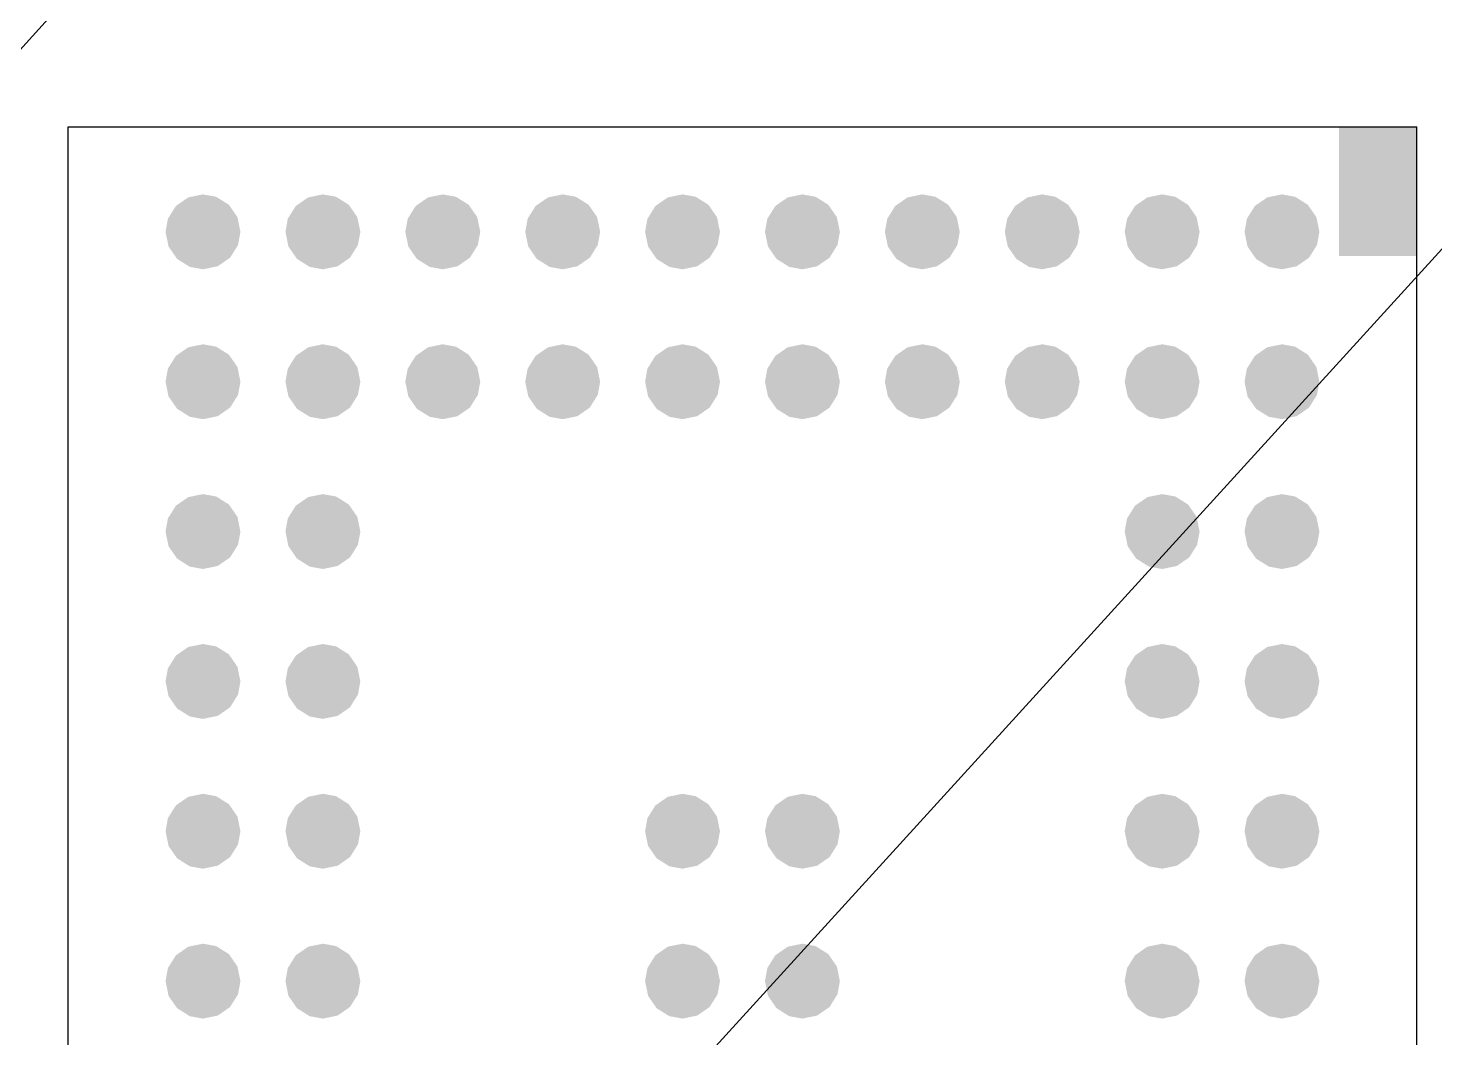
# Model space of a CAD drawing. Extents: x 0 to 768, y 0 to 803.
# Drawn here: x 719.882 to 724.568, y 793.005 to 796.369 of the extents above; entities that cross this region are included whole.
import ezdxf

# ---------------------------------------------------------------- set-up
doc = ezdxf.new("R2010")
doc.units = 0
doc.layers.get('0').update_dxf_attribs({"linetype": 'CONTINUOUS'})
doc.layers.add('MD210D20200325_GBO', color=4, linetype='CONTINUOUS')

msp = doc.modelspace()

# ---------------------------------------------------------------- linework, layer by layer
at = {"color": 3, "linetype": 'CONTINUOUS'}
for q in [(725.6806, 802.7405), (727.7985, 799.155)]:
    msp.add_line((0, 0), q, dxfattribs=at)
for points in [[(724.508, 796.0395), (724.508, 795.6102), (724.2483, 796.0395), (724.2483, 795.6102)], [(720.4259, 795.807), (720.4647, 795.815), (720.5086, 795.807), (720.4647, 795.815)], [(720.8253, 795.807), (720.8641, 795.815), (720.908, 795.807), (720.8641, 795.815)], [(721.2246, 795.807), (721.2635, 795.815), (721.3073, 795.807), (721.2635, 795.815)], [(721.624, 795.807), (721.6629, 795.815), (721.7067, 795.807), (721.6629, 795.815)], [(722.0232, 795.807), (722.062, 795.815), (722.1059, 795.807), (722.062, 795.815)], [(722.4225, 795.807), (722.4614, 795.815), (722.5052, 795.807), (722.4614, 795.815)], [(722.8219, 795.807), (722.8608, 795.815), (722.9046, 795.807), (722.8608, 795.815)], [(723.2213, 795.807), (723.2602, 795.815), (723.304, 795.807), (723.2602, 795.815)], [(723.6207, 795.807), (723.6595, 795.815), (723.7034, 795.807), (723.6595, 795.815)], [(724.0198, 795.807), (724.0587, 795.815), (724.1025, 795.807), (724.0587, 795.815)], [(720.3512, 795.7392), (720.3746, 795.7764), (720.5795, 795.7392), (720.5537, 795.7764)], [(720.3746, 795.7764), (720.3803, 795.7804), (720.5537, 795.7764), (720.551, 795.7804)], [(720.3803, 795.7804), (720.4157, 795.8049), (720.551, 795.7804), (720.5119, 795.8049)], [(720.4157, 795.8049), (720.4259, 795.807), (720.5119, 795.8049), (720.5086, 795.807)], [(720.7506, 795.7392), (720.7739, 795.7764), (720.9788, 795.7392), (720.9531, 795.7764)], [(720.7739, 795.7764), (720.7797, 795.7804), (720.9531, 795.7764), (720.9503, 795.7804)], [(720.7797, 795.7804), (720.8151, 795.8049), (720.9503, 795.7804), (720.9113, 795.8049)], [(720.8151, 795.8049), (720.8253, 795.807), (720.9113, 795.8049), (720.908, 795.807)], [(721.15, 795.7392), (721.1733, 795.7764), (721.3782, 795.7392), (721.3525, 795.7764)], [(721.1733, 795.7764), (721.179, 795.7804), (721.3525, 795.7764), (721.3497, 795.7804)], [(721.179, 795.7804), (721.2145, 795.8049), (721.3497, 795.7804), (721.3107, 795.8049)], [(721.2145, 795.8049), (721.2246, 795.807), (721.3107, 795.8049), (721.3073, 795.807)], [(721.5493, 795.7392), (721.5727, 795.7764), (721.7776, 795.7392), (721.7518, 795.7764)], [(721.5727, 795.7764), (721.5784, 795.7804), (721.7518, 795.7764), (721.7491, 795.7804)], [(721.5784, 795.7804), (721.6139, 795.8049), (721.7491, 795.7804), (721.71, 795.8049)], [(721.6139, 795.8049), (721.624, 795.807), (721.71, 795.8049), (721.7067, 795.807)], [(721.9485, 795.7392), (721.9718, 795.7764), (722.1767, 795.7392), (722.151, 795.7764)], [(721.9718, 795.7764), (721.9776, 795.7804), (722.151, 795.7764), (722.1482, 795.7804)], [(721.9776, 795.7804), (722.013, 795.8049), (722.1482, 795.7804), (722.1092, 795.8049)], [(722.013, 795.8049), (722.0232, 795.807), (722.1092, 795.8049), (722.1059, 795.807)], [(722.3479, 795.7392), (722.3712, 795.7764), (722.5761, 795.7392), (722.5504, 795.7764)], [(722.3712, 795.7764), (722.3769, 795.7804), (722.5504, 795.7764), (722.5476, 795.7804)], [(722.3769, 795.7804), (722.4124, 795.8049), (722.5476, 795.7804), (722.5085, 795.8049)], [(722.4124, 795.8049), (722.4225, 795.807), (722.5085, 795.8049), (722.5052, 795.807)], [(722.7472, 795.7392), (722.7706, 795.7764), (722.9755, 795.7392), (722.9497, 795.7764)], [(722.7706, 795.7764), (722.7763, 795.7804), (722.9497, 795.7764), (722.947, 795.7804)], [(722.7763, 795.7804), (722.8117, 795.8049), (722.947, 795.7804), (722.9079, 795.8049)], [(722.8117, 795.8049), (722.8219, 795.807), (722.9079, 795.8049), (722.9046, 795.807)], [(723.1466, 795.7392), (723.17, 795.7764), (723.3749, 795.7392), (723.3491, 795.7764)], [(723.17, 795.7764), (723.1757, 795.7804), (723.3491, 795.7764), (723.3464, 795.7804)], [(723.1757, 795.7804), (723.2111, 795.8049), (723.3464, 795.7804), (723.3073, 795.8049)], [(723.2111, 795.8049), (723.2213, 795.807), (723.3073, 795.8049), (723.304, 795.807)], [(723.546, 795.7392), (723.5694, 795.7764), (723.7743, 795.7392), (723.7485, 795.7764)], [(723.5694, 795.7764), (723.5751, 795.7804), (723.7485, 795.7764), (723.7458, 795.7804)], [(723.5751, 795.7804), (723.6105, 795.8049), (723.7458, 795.7804), (723.7067, 795.8049)], [(723.6105, 795.8049), (723.6207, 795.807), (723.7067, 795.8049), (723.7034, 795.807)], [(723.9451, 795.7392), (723.9685, 795.7764), (724.1734, 795.7392), (724.1476, 795.7764)], [(723.9685, 795.7764), (723.9742, 795.7804), (724.1476, 795.7764), (724.1449, 795.7804)], [(723.9742, 795.7804), (724.0096, 795.8049), (724.1449, 795.7804), (724.1058, 795.8049)], [(724.0096, 795.8049), (724.0198, 795.807), (724.1058, 795.8049), (724.1025, 795.807)], [(720.34, 795.6902), (720.3479, 795.734), (720.5895, 795.6902), (720.5805, 795.734)], [(720.3479, 795.734), (720.3512, 795.7392), (720.5805, 795.734), (720.5795, 795.7392)], [(720.7394, 795.6902), (720.7473, 795.734), (720.9889, 795.6902), (720.9799, 795.734)], [(720.7473, 795.734), (720.7506, 795.7392), (720.9799, 795.734), (720.9788, 795.7392)], [(721.1387, 795.6902), (721.1467, 795.734), (721.3883, 795.6902), (721.3793, 795.734)], [(721.1467, 795.734), (721.15, 795.7392), (721.3793, 795.734), (721.3782, 795.7392)], [(721.5381, 795.6902), (721.5461, 795.734), (721.7876, 795.6902), (721.7787, 795.734)], [(721.5461, 795.734), (721.5493, 795.7392), (721.7787, 795.734), (721.7776, 795.7392)], [(721.9373, 795.6902), (721.9452, 795.734), (722.1868, 795.6902), (722.1778, 795.734)], [(721.9452, 795.734), (721.9485, 795.7392), (722.1778, 795.734), (722.1767, 795.7392)], [(722.3366, 795.6902), (722.3446, 795.734), (722.5862, 795.6902), (722.5772, 795.734)], [(722.3446, 795.734), (722.3479, 795.7392), (722.5772, 795.734), (722.5761, 795.7392)], [(722.736, 795.6902), (722.744, 795.734), (722.9855, 795.6902), (722.9766, 795.734)], [(722.744, 795.734), (722.7472, 795.7392), (722.9766, 795.734), (722.9755, 795.7392)], [(723.1354, 795.6902), (723.1434, 795.734), (723.3849, 795.6902), (723.3759, 795.734)], [(723.1434, 795.734), (723.1466, 795.7392), (723.3759, 795.734), (723.3749, 795.7392)], [(723.5348, 795.6902), (723.5427, 795.734), (723.7843, 795.6902), (723.7753, 795.734)], [(723.5427, 795.734), (723.546, 795.7392), (723.7753, 795.734), (723.7743, 795.7392)], [(723.9339, 795.6902), (723.9419, 795.734), (724.1834, 795.6902), (724.1745, 795.734)], [(723.9419, 795.734), (723.9451, 795.7392), (724.1745, 795.734), (724.1734, 795.7392)], [(720.349, 795.6464), (720.34, 795.6902), (720.5815, 795.6464), (720.5895, 795.6902)], [(720.7483, 795.6464), (720.7394, 795.6902), (720.9809, 795.6464), (720.9889, 795.6902)], [(721.1477, 795.6464), (721.1387, 795.6902), (721.3803, 795.6464), (721.3883, 795.6902)], [(721.5471, 795.6464), (721.5381, 795.6902), (721.7797, 795.6464), (721.7876, 795.6902)], [(721.9462, 795.6464), (721.9373, 795.6902), (722.1788, 795.6464), (722.1868, 795.6902)], [(722.3456, 795.6464), (722.3366, 795.6902), (722.5782, 795.6464), (722.5862, 795.6902)], [(722.745, 795.6464), (722.736, 795.6902), (722.9776, 795.6464), (722.9855, 795.6902)], [(723.1444, 795.6464), (723.1354, 795.6902), (723.377, 795.6464), (723.3849, 795.6902)], [(723.5438, 795.6464), (723.5348, 795.6902), (723.7763, 795.6464), (723.7843, 795.6902)], [(723.9429, 795.6464), (723.9339, 795.6902), (724.1755, 795.6464), (724.1834, 795.6902)], [(720.35, 795.6412), (720.349, 795.6464), (720.5783, 795.6412), (720.5815, 795.6464)], [(720.3758, 795.604), (720.35, 795.6412), (720.5549, 795.604), (720.5783, 795.6412)], [(720.7494, 795.6412), (720.7483, 795.6464), (720.9777, 795.6412), (720.9809, 795.6464)], [(720.7752, 795.604), (720.7494, 795.6412), (720.9543, 795.604), (720.9777, 795.6412)], [(721.1488, 795.6412), (721.1477, 795.6464), (721.377, 795.6412), (721.3803, 795.6464)], [(721.1745, 795.604), (721.1488, 795.6412), (721.3537, 795.604), (721.377, 795.6412)], [(721.5482, 795.6412), (721.5471, 795.6464), (721.7764, 795.6412), (721.7797, 795.6464)], [(721.5739, 795.604), (721.5482, 795.6412), (721.7531, 795.604), (721.7764, 795.6412)], [(721.9473, 795.6412), (721.9462, 795.6464), (722.1756, 795.6412), (722.1788, 795.6464)], [(721.9731, 795.604), (721.9473, 795.6412), (722.1522, 795.604), (722.1756, 795.6412)], [(722.3467, 795.6412), (722.3456, 795.6464), (722.5749, 795.6412), (722.5782, 795.6464)], [(722.3724, 795.604), (722.3467, 795.6412), (722.5516, 795.604), (722.5749, 795.6412)], [(722.7461, 795.6412), (722.745, 795.6464), (722.9743, 795.6412), (722.9776, 795.6464)], [(722.7718, 795.604), (722.7461, 795.6412), (722.951, 795.604), (722.9743, 795.6412)], [(723.1454, 795.6412), (723.1444, 795.6464), (723.3737, 795.6412), (723.377, 795.6464)], [(723.1712, 795.604), (723.1454, 795.6412), (723.3503, 795.604), (723.3737, 795.6412)], [(723.5448, 795.6412), (723.5438, 795.6464), (723.7731, 795.6412), (723.7763, 795.6464)], [(723.5706, 795.604), (723.5448, 795.6412), (723.7497, 795.604), (723.7731, 795.6412)], [(723.944, 795.6412), (723.9429, 795.6464), (724.1722, 795.6412), (724.1755, 795.6464)], [(723.9697, 795.604), (723.944, 795.6412), (724.1488, 795.604), (724.1722, 795.6412)], [(720.3785, 795.6), (720.3758, 795.604), (720.5492, 795.6), (720.5549, 795.604)], [(720.4176, 795.5755), (720.3785, 795.6), (720.5138, 795.5755), (720.5492, 795.6)], [(720.7779, 795.6), (720.7752, 795.604), (720.9486, 795.6), (720.9543, 795.604)], [(720.817, 795.5755), (720.7779, 795.6), (720.9132, 795.5755), (720.9486, 795.6)], [(721.1773, 795.6), (721.1745, 795.604), (721.348, 795.6), (721.3537, 795.604)], [(721.2164, 795.5755), (721.1773, 795.6), (721.3125, 795.5755), (721.348, 795.6)], [(721.5767, 795.6), (721.5739, 795.604), (721.7473, 795.6), (721.7531, 795.604)], [(721.6157, 795.5755), (721.5767, 795.6), (721.7119, 795.5755), (721.7473, 795.6)], [(721.9758, 795.6), (721.9731, 795.604), (722.1465, 795.6), (722.1522, 795.604)], [(722.0149, 795.5755), (721.9758, 795.6), (722.111, 795.5755), (722.1465, 795.6)], [(722.3752, 795.6), (722.3724, 795.604), (722.5459, 795.6), (722.5516, 795.604)], [(722.4142, 795.5755), (722.3752, 795.6), (722.5104, 795.5755), (722.5459, 795.6)], [(722.7746, 795.6), (722.7718, 795.604), (722.9452, 795.6), (722.951, 795.604)], [(722.8136, 795.5755), (722.7746, 795.6), (722.9098, 795.5755), (722.9452, 795.6)], [(723.1739, 795.6), (723.1712, 795.604), (723.3446, 795.6), (723.3503, 795.604)], [(723.213, 795.5755), (723.1739, 795.6), (723.3092, 795.5755), (723.3446, 795.6)], [(723.5733, 795.6), (723.5706, 795.604), (723.744, 795.6), (723.7497, 795.604)], [(723.6124, 795.5755), (723.5733, 795.6), (723.7086, 795.5755), (723.744, 795.6)], [(723.9725, 795.6), (723.9697, 795.604), (724.1431, 795.6), (724.1488, 795.604)], [(724.0115, 795.5755), (723.9725, 795.6), (724.1077, 795.5755), (724.1431, 795.6)], [(720.4209, 795.5734), (720.4176, 795.5755), (720.5036, 795.5734), (720.5138, 795.5755)], [(720.4647, 795.5654), (720.4209, 795.5734), (720.4647, 795.5654), (720.5036, 795.5734)], [(720.8203, 795.5734), (720.817, 795.5755), (720.903, 795.5734), (720.9132, 795.5755)], [(720.8641, 795.5654), (720.8203, 795.5734), (720.8641, 795.5654), (720.903, 795.5734)], [(721.2197, 795.5734), (721.2164, 795.5755), (721.3024, 795.5734), (721.3125, 795.5755)], [(721.2635, 795.5654), (721.2197, 795.5734), (721.2635, 795.5654), (721.3024, 795.5734)], [(721.619, 795.5734), (721.6157, 795.5755), (721.7017, 795.5734), (721.7119, 795.5755)], [(721.6629, 795.5654), (721.619, 795.5734), (721.6629, 795.5654), (721.7017, 795.5734)], [(722.0182, 795.5734), (722.0149, 795.5755), (722.1009, 795.5734), (722.111, 795.5755)], [(722.062, 795.5654), (722.0182, 795.5734), (722.062, 795.5654), (722.1009, 795.5734)], [(722.4176, 795.5734), (722.4142, 795.5755), (722.5002, 795.5734), (722.5104, 795.5755)], [(722.4614, 795.5654), (722.4176, 795.5734), (722.4614, 795.5654), (722.5002, 795.5734)], [(722.8169, 795.5734), (722.8136, 795.5755), (722.8996, 795.5734), (722.9098, 795.5755)], [(722.8608, 795.5654), (722.8169, 795.5734), (722.8608, 795.5654), (722.8996, 795.5734)], [(723.2163, 795.5734), (723.213, 795.5755), (723.299, 795.5734), (723.3092, 795.5755)], [(723.2602, 795.5654), (723.2163, 795.5734), (723.2602, 795.5654), (723.299, 795.5734)], [(723.6157, 795.5734), (723.6124, 795.5755), (723.6984, 795.5734), (723.7086, 795.5755)], [(723.6595, 795.5654), (723.6157, 795.5734), (723.6595, 795.5654), (723.6984, 795.5734)], [(724.0148, 795.5734), (724.0115, 795.5755), (724.0975, 795.5734), (724.1077, 795.5755)], [(724.0587, 795.5654), (724.0148, 795.5734), (724.0587, 795.5654), (724.0975, 795.5734)], [(720.3803, 795.2811), (720.4157, 795.3056), (720.551, 795.2811), (720.5119, 795.3056)], [(720.4157, 795.3056), (720.4259, 795.3077), (720.5119, 795.3056), (720.5086, 795.3077)], [(720.4259, 795.3077), (720.4647, 795.3157), (720.5086, 795.3077), (720.4647, 795.3157)], [(720.7797, 795.2811), (720.8151, 795.3056), (720.9503, 795.2811), (720.9113, 795.3056)], [(720.8151, 795.3056), (720.8253, 795.3077), (720.9113, 795.3056), (720.908, 795.3077)], [(720.8253, 795.3077), (720.8641, 795.3157), (720.908, 795.3077), (720.8641, 795.3157)], [(721.179, 795.2811), (721.2145, 795.3056), (721.3497, 795.2811), (721.3107, 795.3056)], [(721.2145, 795.3056), (721.2246, 795.3077), (721.3107, 795.3056), (721.3073, 795.3077)], [(721.2246, 795.3077), (721.2635, 795.3157), (721.3073, 795.3077), (721.2635, 795.3157)], [(721.5784, 795.2811), (721.6139, 795.3056), (721.7491, 795.2811), (721.71, 795.3056)], [(721.6139, 795.3056), (721.624, 795.3077), (721.71, 795.3056), (721.7067, 795.3077)], [(721.624, 795.3077), (721.6629, 795.3157), (721.7067, 795.3077), (721.6629, 795.3157)], [(721.9776, 795.2811), (722.013, 795.3056), (722.1482, 795.2811), (722.1092, 795.3056)], [(722.013, 795.3056), (722.0232, 795.3077), (722.1092, 795.3056), (722.1059, 795.3077)], [(722.0232, 795.3077), (722.062, 795.3157), (722.1059, 795.3077), (722.062, 795.3157)], [(722.3769, 795.2811), (722.4124, 795.3056), (722.5476, 795.2811), (722.5085, 795.3056)], [(722.4124, 795.3056), (722.4225, 795.3077), (722.5085, 795.3056), (722.5052, 795.3077)], [(722.4225, 795.3077), (722.4614, 795.3157), (722.5052, 795.3077), (722.4614, 795.3157)], [(722.7763, 795.2811), (722.8117, 795.3056), (722.947, 795.2811), (722.9079, 795.3056)], [(722.8117, 795.3056), (722.8219, 795.3077), (722.9079, 795.3056), (722.9046, 795.3077)], [(722.8219, 795.3077), (722.8608, 795.3157), (722.9046, 795.3077), (722.8608, 795.3157)], [(723.1757, 795.2811), (723.2111, 795.3056), (723.3464, 795.2811), (723.3073, 795.3056)], [(723.2111, 795.3056), (723.2213, 795.3077), (723.3073, 795.3056), (723.304, 795.3077)], [(723.2213, 795.3077), (723.2602, 795.3157), (723.304, 795.3077), (723.2602, 795.3157)], [(723.5751, 795.2811), (723.6105, 795.3056), (723.7458, 795.2811), (723.7067, 795.3056)], [(723.6105, 795.3056), (723.6207, 795.3077), (723.7067, 795.3056), (723.7034, 795.3077)], [(723.6207, 795.3077), (723.6595, 795.3157), (723.7034, 795.3077), (723.6595, 795.3157)], [(723.9742, 795.2811), (724.0096, 795.3056), (724.1449, 795.2811), (724.1058, 795.3056)], [(724.0096, 795.3056), (724.0198, 795.3077), (724.1058, 795.3056), (724.1025, 795.3077)], [(724.0198, 795.3077), (724.0587, 795.3157), (724.1025, 795.3077), (724.0587, 795.3157)], [(720.3512, 795.2399), (720.3746, 795.2771), (720.5795, 795.2399), (720.5537, 795.2771)], [(720.3746, 795.2771), (720.3803, 795.2811), (720.5537, 795.2771), (720.551, 795.2811)], [(720.7506, 795.2399), (720.7739, 795.2771), (720.9788, 795.2399), (720.9531, 795.2771)], [(720.7739, 795.2771), (720.7797, 795.2811), (720.9531, 795.2771), (720.9503, 795.2811)], [(721.15, 795.2399), (721.1733, 795.2771), (721.3782, 795.2399), (721.3525, 795.2771)], [(721.1733, 795.2771), (721.179, 795.2811), (721.3525, 795.2771), (721.3497, 795.2811)], [(721.5493, 795.2399), (721.5727, 795.2771), (721.7776, 795.2399), (721.7518, 795.2771)], [(721.5727, 795.2771), (721.5784, 795.2811), (721.7518, 795.2771), (721.7491, 795.2811)], [(721.9485, 795.2399), (721.9718, 795.2771), (722.1767, 795.2399), (722.151, 795.2771)], [(721.9718, 795.2771), (721.9776, 795.2811), (722.151, 795.2771), (722.1482, 795.2811)], [(722.3479, 795.2399), (722.3712, 795.2771), (722.5761, 795.2399), (722.5504, 795.2771)], [(722.3712, 795.2771), (722.3769, 795.2811), (722.5504, 795.2771), (722.5476, 795.2811)], [(722.7472, 795.2399), (722.7706, 795.2771), (722.9755, 795.2399), (722.9497, 795.2771)], [(722.7706, 795.2771), (722.7763, 795.2811), (722.9497, 795.2771), (722.947, 795.2811)], [(723.1466, 795.2399), (723.17, 795.2771), (723.3749, 795.2399), (723.3491, 795.2771)], [(723.17, 795.2771), (723.1757, 795.2811), (723.3491, 795.2771), (723.3464, 795.2811)], [(723.546, 795.2399), (723.5694, 795.2771), (723.7743, 795.2399), (723.7485, 795.2771)], [(723.5694, 795.2771), (723.5751, 795.2811), (723.7485, 795.2771), (723.7458, 795.2811)], [(723.9451, 795.2399), (723.9685, 795.2771), (724.1734, 795.2399), (724.1476, 795.2771)], [(723.9685, 795.2771), (723.9742, 795.2811), (724.1476, 795.2771), (724.1449, 795.2811)], [(720.34, 795.1909), (720.3479, 795.2348), (720.5895, 795.1909), (720.5805, 795.2348)], [(720.3479, 795.2348), (720.3512, 795.2399), (720.5805, 795.2348), (720.5795, 795.2399)], [(720.7394, 795.1909), (720.7473, 795.2348), (720.9889, 795.1909), (720.9799, 795.2348)], [(720.7473, 795.2348), (720.7506, 795.2399), (720.9799, 795.2348), (720.9788, 795.2399)], [(721.1387, 795.1909), (721.1467, 795.2348), (721.3883, 795.1909), (721.3793, 795.2348)], [(721.1467, 795.2348), (721.15, 795.2399), (721.3793, 795.2348), (721.3782, 795.2399)], [(721.5381, 795.1909), (721.5461, 795.2348), (721.7876, 795.1909), (721.7787, 795.2348)], [(721.5461, 795.2348), (721.5493, 795.2399), (721.7787, 795.2348), (721.7776, 795.2399)], [(721.9373, 795.1909), (721.9452, 795.2348), (722.1868, 795.1909), (722.1778, 795.2348)], [(721.9452, 795.2348), (721.9485, 795.2399), (722.1778, 795.2348), (722.1767, 795.2399)], [(722.3366, 795.1909), (722.3446, 795.2348), (722.5862, 795.1909), (722.5772, 795.2348)], [(722.3446, 795.2348), (722.3479, 795.2399), (722.5772, 795.2348), (722.5761, 795.2399)], [(722.736, 795.1909), (722.744, 795.2348), (722.9855, 795.1909), (722.9766, 795.2348)], [(722.744, 795.2348), (722.7472, 795.2399), (722.9766, 795.2348), (722.9755, 795.2399)], [(723.1354, 795.1909), (723.1434, 795.2348), (723.3849, 795.1909), (723.3759, 795.2348)], [(723.1434, 795.2348), (723.1466, 795.2399), (723.3759, 795.2348), (723.3749, 795.2399)], [(723.5348, 795.1909), (723.5427, 795.2348), (723.7843, 795.1909), (723.7753, 795.2348)], [(723.5427, 795.2348), (723.546, 795.2399), (723.7753, 795.2348), (723.7743, 795.2399)], [(723.9339, 795.1909), (723.9419, 795.2348), (724.1834, 795.1909), (724.1745, 795.2348)], [(723.9419, 795.2348), (723.9451, 795.2399), (724.1745, 795.2348), (724.1734, 795.2399)], [(720.349, 795.1471), (720.34, 795.1909), (720.5815, 795.1471), (720.5895, 795.1909)], [(720.7483, 795.1471), (720.7394, 795.1909), (720.9809, 795.1471), (720.9889, 795.1909)], [(721.1477, 795.1471), (721.1387, 795.1909), (721.3803, 795.1471), (721.3883, 795.1909)], [(721.5471, 795.1471), (721.5381, 795.1909), (721.7797, 795.1471), (721.7876, 795.1909)], [(721.9462, 795.1471), (721.9373, 795.1909), (722.1788, 795.1471), (722.1868, 795.1909)], [(722.3456, 795.1471), (722.3366, 795.1909), (722.5782, 795.1471), (722.5862, 795.1909)], [(722.745, 795.1471), (722.736, 795.1909), (722.9776, 795.1471), (722.9855, 795.1909)], [(723.1444, 795.1471), (723.1354, 795.1909), (723.377, 795.1471), (723.3849, 795.1909)], [(723.5438, 795.1471), (723.5348, 795.1909), (723.7763, 795.1471), (723.7843, 795.1909)], [(723.9429, 795.1471), (723.9339, 795.1909), (724.1755, 795.1471), (724.1834, 795.1909)], [(720.35, 795.1419), (720.349, 795.1471), (720.5783, 795.1419), (720.5815, 795.1471)], [(720.3758, 795.1047), (720.35, 795.1419), (720.5549, 795.1047), (720.5783, 795.1419)], [(720.7494, 795.1419), (720.7483, 795.1471), (720.9777, 795.1419), (720.9809, 795.1471)], [(720.7752, 795.1047), (720.7494, 795.1419), (720.9543, 795.1047), (720.9777, 795.1419)], [(721.1488, 795.1419), (721.1477, 795.1471), (721.377, 795.1419), (721.3803, 795.1471)], [(721.1745, 795.1047), (721.1488, 795.1419), (721.3537, 795.1047), (721.377, 795.1419)], [(721.5482, 795.1419), (721.5471, 795.1471), (721.7764, 795.1419), (721.7797, 795.1471)], [(721.5739, 795.1047), (721.5482, 795.1419), (721.7531, 795.1047), (721.7764, 795.1419)], [(721.9473, 795.1419), (721.9462, 795.1471), (722.1756, 795.1419), (722.1788, 795.1471)], [(721.9731, 795.1047), (721.9473, 795.1419), (722.1522, 795.1047), (722.1756, 795.1419)], [(722.3467, 795.1419), (722.3456, 795.1471), (722.5749, 795.1419), (722.5782, 795.1471)], [(722.3724, 795.1047), (722.3467, 795.1419), (722.5516, 795.1047), (722.5749, 795.1419)], [(722.7461, 795.1419), (722.745, 795.1471), (722.9743, 795.1419), (722.9776, 795.1471)], [(722.7718, 795.1047), (722.7461, 795.1419), (722.951, 795.1047), (722.9743, 795.1419)], [(723.1454, 795.1419), (723.1444, 795.1471), (723.3737, 795.1419), (723.377, 795.1471)], [(723.1712, 795.1047), (723.1454, 795.1419), (723.3503, 795.1047), (723.3737, 795.1419)], [(723.5448, 795.1419), (723.5438, 795.1471), (723.7731, 795.1419), (723.7763, 795.1471)], [(723.5706, 795.1047), (723.5448, 795.1419), (723.7497, 795.1047), (723.7731, 795.1419)], [(723.944, 795.1419), (723.9429, 795.1471), (724.1722, 795.1419), (724.1755, 795.1471)], [(723.9697, 795.1047), (723.944, 795.1419), (724.1488, 795.1047), (724.1722, 795.1419)], [(720.3785, 795.1007), (720.3758, 795.1047), (720.5492, 795.1007), (720.5549, 795.1047)], [(720.4176, 795.0762), (720.3785, 795.1007), (720.5138, 795.0762), (720.5492, 795.1007)], [(720.4209, 795.0741), (720.4176, 795.0762), (720.5036, 795.0741), (720.5138, 795.0762)], [(720.4647, 795.0662), (720.4209, 795.0741), (720.4647, 795.0662), (720.5036, 795.0741)], [(720.7779, 795.1007), (720.7752, 795.1047), (720.9486, 795.1007), (720.9543, 795.1047)], [(720.817, 795.0762), (720.7779, 795.1007), (720.9132, 795.0762), (720.9486, 795.1007)], [(720.8203, 795.0741), (720.817, 795.0762), (720.903, 795.0741), (720.9132, 795.0762)], [(720.8641, 795.0662), (720.8203, 795.0741), (720.8641, 795.0662), (720.903, 795.0741)], [(721.1773, 795.1007), (721.1745, 795.1047), (721.348, 795.1007), (721.3537, 795.1047)], [(721.2164, 795.0762), (721.1773, 795.1007), (721.3125, 795.0762), (721.348, 795.1007)], [(721.2197, 795.0741), (721.2164, 795.0762), (721.3024, 795.0741), (721.3125, 795.0762)], [(721.2635, 795.0662), (721.2197, 795.0741), (721.2635, 795.0662), (721.3024, 795.0741)], [(721.5767, 795.1007), (721.5739, 795.1047), (721.7473, 795.1007), (721.7531, 795.1047)], [(721.6157, 795.0762), (721.5767, 795.1007), (721.7119, 795.0762), (721.7473, 795.1007)], [(721.619, 795.0741), (721.6157, 795.0762), (721.7017, 795.0741), (721.7119, 795.0762)], [(721.6629, 795.0662), (721.619, 795.0741), (721.6629, 795.0662), (721.7017, 795.0741)], [(721.9758, 795.1007), (721.9731, 795.1047), (722.1465, 795.1007), (722.1522, 795.1047)], [(722.0149, 795.0762), (721.9758, 795.1007), (722.111, 795.0762), (722.1465, 795.1007)], [(722.0182, 795.0741), (722.0149, 795.0762), (722.1009, 795.0741), (722.111, 795.0762)], [(722.062, 795.0662), (722.0182, 795.0741), (722.062, 795.0662), (722.1009, 795.0741)], [(722.3752, 795.1007), (722.3724, 795.1047), (722.5459, 795.1007), (722.5516, 795.1047)], [(722.4142, 795.0762), (722.3752, 795.1007), (722.5104, 795.0762), (722.5459, 795.1007)], [(722.4176, 795.0741), (722.4142, 795.0762), (722.5002, 795.0741), (722.5104, 795.0762)], [(722.4614, 795.0662), (722.4176, 795.0741), (722.4614, 795.0662), (722.5002, 795.0741)], [(722.7746, 795.1007), (722.7718, 795.1047), (722.9452, 795.1007), (722.951, 795.1047)], [(722.8136, 795.0762), (722.7746, 795.1007), (722.9098, 795.0762), (722.9452, 795.1007)], [(722.8169, 795.0741), (722.8136, 795.0762), (722.8996, 795.0741), (722.9098, 795.0762)], [(722.8608, 795.0662), (722.8169, 795.0741), (722.8608, 795.0662), (722.8996, 795.0741)], [(723.1739, 795.1007), (723.1712, 795.1047), (723.3446, 795.1007), (723.3503, 795.1047)], [(723.213, 795.0762), (723.1739, 795.1007), (723.3092, 795.0762), (723.3446, 795.1007)], [(723.2163, 795.0741), (723.213, 795.0762), (723.299, 795.0741), (723.3092, 795.0762)], [(723.2602, 795.0662), (723.2163, 795.0741), (723.2602, 795.0662), (723.299, 795.0741)], [(723.5733, 795.1007), (723.5706, 795.1047), (723.744, 795.1007), (723.7497, 795.1047)], [(723.6124, 795.0762), (723.5733, 795.1007), (723.7086, 795.0762), (723.744, 795.1007)], [(723.6157, 795.0741), (723.6124, 795.0762), (723.6984, 795.0741), (723.7086, 795.0762)], [(723.6595, 795.0662), (723.6157, 795.0741), (723.6595, 795.0662), (723.6984, 795.0741)], [(723.9725, 795.1007), (723.9697, 795.1047), (724.1431, 795.1007), (724.1488, 795.1047)], [(724.0115, 795.0762), (723.9725, 795.1007), (724.1077, 795.0762), (724.1431, 795.1007)], [(724.0148, 795.0741), (724.0115, 795.0762), (724.0975, 795.0741), (724.1077, 795.0762)], [(724.0587, 795.0662), (724.0148, 795.0741), (724.0587, 795.0662), (724.0975, 795.0741)], [(720.3803, 794.7821), (720.4157, 794.8066), (720.551, 794.7821), (720.5119, 794.8066)], [(720.4157, 794.8066), (720.4259, 794.8087), (720.5119, 794.8066), (720.5086, 794.8087)], [(720.4259, 794.8087), (720.4647, 794.8166), (720.5086, 794.8087), (720.4647, 794.8166)], [(720.7797, 794.7821), (720.8151, 794.8066), (720.9503, 794.7821), (720.9113, 794.8066)], [(720.8151, 794.8066), (720.8253, 794.8087), (720.9113, 794.8066), (720.908, 794.8087)], [(720.8253, 794.8087), (720.8641, 794.8166), (720.908, 794.8087), (720.8641, 794.8166)], [(723.5751, 794.7821), (723.6105, 794.8066), (723.7458, 794.7821), (723.7067, 794.8066)], [(723.6105, 794.8066), (723.6207, 794.8087), (723.7067, 794.8066), (723.7034, 794.8087)], [(723.6207, 794.8087), (723.6595, 794.8166), (723.7034, 794.8087), (723.6595, 794.8166)], [(723.9742, 794.7821), (724.0096, 794.8066), (724.1449, 794.7821), (724.1058, 794.8066)], [(724.0096, 794.8066), (724.0198, 794.8087), (724.1058, 794.8066), (724.1025, 794.8087)], [(724.0198, 794.8087), (724.0587, 794.8166), (724.1025, 794.8087), (724.0587, 794.8166)], [(720.34, 794.6919), (720.3479, 794.7357), (720.5895, 794.6919), (720.5805, 794.7357)], [(720.3479, 794.7357), (720.3512, 794.7409), (720.5805, 794.7357), (720.5795, 794.7409)], [(720.3512, 794.7409), (720.3746, 794.7781), (720.5795, 794.7409), (720.5537, 794.7781)], [(720.3746, 794.7781), (720.3803, 794.7821), (720.5537, 794.7781), (720.551, 794.7821)], [(720.7394, 794.6919), (720.7473, 794.7357), (720.9889, 794.6919), (720.9799, 794.7357)], [(720.7473, 794.7357), (720.7506, 794.7409), (720.9799, 794.7357), (720.9788, 794.7409)], [(720.7506, 794.7409), (720.7739, 794.7781), (720.9788, 794.7409), (720.9531, 794.7781)], [(720.7739, 794.7781), (720.7797, 794.7821), (720.9531, 794.7781), (720.9503, 794.7821)], [(723.5348, 794.6919), (723.5427, 794.7357), (723.7843, 794.6919), (723.7753, 794.7357)], [(723.5427, 794.7357), (723.546, 794.7409), (723.7753, 794.7357), (723.7743, 794.7409)], [(723.546, 794.7409), (723.5694, 794.7781), (723.7743, 794.7409), (723.7485, 794.7781)], [(723.5694, 794.7781), (723.5751, 794.7821), (723.7485, 794.7781), (723.7458, 794.7821)], [(723.9339, 794.6919), (723.9419, 794.7357), (724.1834, 794.6919), (724.1745, 794.7357)], [(723.9419, 794.7357), (723.9451, 794.7409), (724.1745, 794.7357), (724.1734, 794.7409)], [(723.9451, 794.7409), (723.9685, 794.7781), (724.1734, 794.7409), (724.1476, 794.7781)], [(723.9685, 794.7781), (723.9742, 794.7821), (724.1476, 794.7781), (724.1449, 794.7821)], [(720.349, 794.648), (720.34, 794.6919), (720.5815, 794.648), (720.5895, 794.6919)], [(720.7483, 794.648), (720.7394, 794.6919), (720.9809, 794.648), (720.9889, 794.6919)], [(723.5438, 794.648), (723.5348, 794.6919), (723.7763, 794.648), (723.7843, 794.6919)], [(723.9429, 794.648), (723.9339, 794.6919), (724.1755, 794.648), (724.1834, 794.6919)], [(720.35, 794.6428), (720.349, 794.648), (720.5783, 794.6428), (720.5815, 794.648)], [(720.3758, 794.6057), (720.35, 794.6428), (720.5549, 794.6057), (720.5783, 794.6428)], [(720.7494, 794.6428), (720.7483, 794.648), (720.9777, 794.6428), (720.9809, 794.648)], [(720.7752, 794.6057), (720.7494, 794.6428), (720.9543, 794.6057), (720.9777, 794.6428)], [(723.5448, 794.6428), (723.5438, 794.648), (723.7731, 794.6428), (723.7763, 794.648)], [(723.5706, 794.6057), (723.5448, 794.6428), (723.7497, 794.6057), (723.7731, 794.6428)], [(723.944, 794.6428), (723.9429, 794.648), (724.1722, 794.6428), (724.1755, 794.648)], [(723.9697, 794.6057), (723.944, 794.6428), (724.1488, 794.6057), (724.1722, 794.6428)], [(720.3785, 794.6017), (720.3758, 794.6057), (720.5492, 794.6017), (720.5549, 794.6057)], [(720.4176, 794.5772), (720.3785, 794.6017), (720.5138, 794.5772), (720.5492, 794.6017)], [(720.7779, 794.6017), (720.7752, 794.6057), (720.9486, 794.6017), (720.9543, 794.6057)], [(720.817, 794.5772), (720.7779, 794.6017), (720.9132, 794.5772), (720.9486, 794.6017)], [(723.5733, 794.6017), (723.5706, 794.6057), (723.744, 794.6017), (723.7497, 794.6057)], [(723.6124, 794.5772), (723.5733, 794.6017), (723.7086, 794.5772), (723.744, 794.6017)], [(723.9725, 794.6017), (723.9697, 794.6057), (724.1431, 794.6017), (724.1488, 794.6057)], [(724.0115, 794.5772), (723.9725, 794.6017), (724.1077, 794.5772), (724.1431, 794.6017)], [(720.4209, 794.5751), (720.4176, 794.5772), (720.5036, 794.5751), (720.5138, 794.5772)], [(720.4647, 794.5671), (720.4209, 794.5751), (720.4647, 794.5671), (720.5036, 794.5751)], [(720.8203, 794.5751), (720.817, 794.5772), (720.903, 794.5751), (720.9132, 794.5772)], [(720.8641, 794.5671), (720.8203, 794.5751), (720.8641, 794.5671), (720.903, 794.5751)], [(723.6157, 794.5751), (723.6124, 794.5772), (723.6984, 794.5751), (723.7086, 794.5772)], [(723.6595, 794.5671), (723.6157, 794.5751), (723.6595, 794.5671), (723.6984, 794.5751)], [(724.0148, 794.5751), (724.0115, 794.5772), (724.0975, 794.5751), (724.1077, 794.5772)], [(724.0587, 794.5671), (724.0148, 794.5751), (724.0587, 794.5671), (724.0975, 794.5751)], [(720.4259, 794.3094), (720.4647, 794.3173), (720.5086, 794.3094), (720.4647, 794.3173)], [(720.8253, 794.3094), (720.8641, 794.3173), (720.908, 794.3094), (720.8641, 794.3173)], [(723.6207, 794.3094), (723.6595, 794.3173), (723.7034, 794.3094), (723.6595, 794.3173)], [(724.0198, 794.3094), (724.0587, 794.3173), (724.1025, 794.3094), (724.0587, 794.3173)], [(720.3512, 794.2416), (720.3746, 794.2788), (720.5795, 794.2416), (720.5537, 794.2788)], [(720.3746, 794.2788), (720.3803, 794.2828), (720.5537, 794.2788), (720.551, 794.2828)], [(720.3803, 794.2828), (720.4157, 794.3073), (720.551, 794.2828), (720.5119, 794.3073)], [(720.4157, 794.3073), (720.4259, 794.3094), (720.5119, 794.3073), (720.5086, 794.3094)], [(720.7506, 794.2416), (720.7739, 794.2788), (720.9788, 794.2416), (720.9531, 794.2788)], [(720.7739, 794.2788), (720.7797, 794.2828), (720.9531, 794.2788), (720.9503, 794.2828)], [(720.7797, 794.2828), (720.8151, 794.3073), (720.9503, 794.2828), (720.9113, 794.3073)], [(720.8151, 794.3073), (720.8253, 794.3094), (720.9113, 794.3073), (720.908, 794.3094)], [(723.546, 794.2416), (723.5694, 794.2788), (723.7743, 794.2416), (723.7485, 794.2788)], [(723.5694, 794.2788), (723.5751, 794.2828), (723.7485, 794.2788), (723.7458, 794.2828)], [(723.5751, 794.2828), (723.6105, 794.3073), (723.7458, 794.2828), (723.7067, 794.3073)], [(723.6105, 794.3073), (723.6207, 794.3094), (723.7067, 794.3073), (723.7034, 794.3094)], [(723.9451, 794.2416), (723.9685, 794.2788), (724.1734, 794.2416), (724.1476, 794.2788)], [(723.9685, 794.2788), (723.9742, 794.2828), (724.1476, 794.2788), (724.1449, 794.2828)], [(723.9742, 794.2828), (724.0096, 794.3073), (724.1449, 794.2828), (724.1058, 794.3073)], [(724.0096, 794.3073), (724.0198, 794.3094), (724.1058, 794.3073), (724.1025, 794.3094)], [(720.34, 794.1926), (720.3479, 794.2364), (720.5895, 794.1926), (720.5805, 794.2364)], [(720.3479, 794.2364), (720.3512, 794.2416), (720.5805, 794.2364), (720.5795, 794.2416)], [(720.7394, 794.1926), (720.7473, 794.2364), (720.9889, 794.1926), (720.9799, 794.2364)], [(720.7473, 794.2364), (720.7506, 794.2416), (720.9799, 794.2364), (720.9788, 794.2416)], [(723.5348, 794.1926), (723.5427, 794.2364), (723.7843, 794.1926), (723.7753, 794.2364)], [(723.5427, 794.2364), (723.546, 794.2416), (723.7753, 794.2364), (723.7743, 794.2416)], [(723.9339, 794.1926), (723.9419, 794.2364), (724.1834, 794.1926), (724.1745, 794.2364)], [(723.9419, 794.2364), (723.9451, 794.2416), (724.1745, 794.2364), (724.1734, 794.2416)], [(720.349, 794.1488), (720.34, 794.1926), (720.5815, 794.1488), (720.5895, 794.1926)], [(720.7483, 794.1488), (720.7394, 794.1926), (720.9809, 794.1488), (720.9889, 794.1926)], [(723.5438, 794.1488), (723.5348, 794.1926), (723.7763, 794.1488), (723.7843, 794.1926)], [(723.9429, 794.1488), (723.9339, 794.1926), (724.1755, 794.1488), (724.1834, 794.1926)], [(720.35, 794.1436), (720.349, 794.1488), (720.5783, 794.1436), (720.5815, 794.1488)], [(720.3758, 794.1064), (720.35, 794.1436), (720.5549, 794.1064), (720.5783, 794.1436)], [(720.7494, 794.1436), (720.7483, 794.1488), (720.9777, 794.1436), (720.9809, 794.1488)], [(720.7752, 794.1064), (720.7494, 794.1436), (720.9543, 794.1064), (720.9777, 794.1436)], [(723.5448, 794.1436), (723.5438, 794.1488), (723.7731, 794.1436), (723.7763, 794.1488)], [(723.5706, 794.1064), (723.5448, 794.1436), (723.7497, 794.1064), (723.7731, 794.1436)], [(723.944, 794.1436), (723.9429, 794.1488), (724.1722, 794.1436), (724.1755, 794.1488)], [(723.9697, 794.1064), (723.944, 794.1436), (724.1488, 794.1064), (724.1722, 794.1436)], [(720.3785, 794.1024), (720.3758, 794.1064), (720.5492, 794.1024), (720.5549, 794.1064)], [(720.4176, 794.0779), (720.3785, 794.1024), (720.5138, 794.0779), (720.5492, 794.1024)], [(720.7779, 794.1024), (720.7752, 794.1064), (720.9486, 794.1024), (720.9543, 794.1064)], [(720.817, 794.0779), (720.7779, 794.1024), (720.9132, 794.0779), (720.9486, 794.1024)], [(723.5733, 794.1024), (723.5706, 794.1064), (723.744, 794.1024), (723.7497, 794.1064)], [(723.6124, 794.0779), (723.5733, 794.1024), (723.7086, 794.0779), (723.744, 794.1024)], [(723.9725, 794.1024), (723.9697, 794.1064), (724.1431, 794.1024), (724.1488, 794.1064)], [(724.0115, 794.0779), (723.9725, 794.1024), (724.1077, 794.0779), (724.1431, 794.1024)], [(720.4209, 794.0758), (720.4176, 794.0779), (720.5036, 794.0758), (720.5138, 794.0779)], [(720.4647, 794.0678), (720.4209, 794.0758), (720.4647, 794.0678), (720.5036, 794.0758)], [(720.8203, 794.0758), (720.817, 794.0779), (720.903, 794.0758), (720.9132, 794.0779)], [(720.8641, 794.0678), (720.8203, 794.0758), (720.8641, 794.0678), (720.903, 794.0758)], [(723.6157, 794.0758), (723.6124, 794.0779), (723.6984, 794.0758), (723.7086, 794.0779)], [(723.6595, 794.0678), (723.6157, 794.0758), (723.6595, 794.0678), (723.6984, 794.0758)], [(724.0148, 794.0758), (724.0115, 794.0779), (724.0975, 794.0758), (724.1077, 794.0779)], [(724.0587, 794.0678), (724.0148, 794.0758), (724.0587, 794.0678), (724.0975, 794.0758)], [(720.3803, 793.7837), (720.4157, 793.8083), (720.551, 793.7837), (720.5119, 793.8083)], [(720.4157, 793.8083), (720.4259, 793.8104), (720.5119, 793.8083), (720.5086, 793.8104)], [(720.4259, 793.8104), (720.4647, 793.8183), (720.5086, 793.8104), (720.4647, 793.8183)], [(720.7797, 793.7837), (720.8151, 793.8083), (720.9503, 793.7837), (720.9113, 793.8083)], [(720.8151, 793.8083), (720.8253, 793.8104), (720.9113, 793.8083), (720.908, 793.8104)], [(720.8253, 793.8104), (720.8641, 793.8183), (720.908, 793.8104), (720.8641, 793.8183)], [(721.9776, 793.7837), (722.013, 793.8083), (722.1482, 793.7837), (722.1092, 793.8083)], [(722.013, 793.8083), (722.0232, 793.8104), (722.1092, 793.8083), (722.1059, 793.8104)], [(722.0232, 793.8104), (722.062, 793.8183), (722.1059, 793.8104), (722.062, 793.8183)], [(722.3769, 793.7837), (722.4124, 793.8083), (722.5476, 793.7837), (722.5085, 793.8083)], [(722.4124, 793.8083), (722.4225, 793.8104), (722.5085, 793.8083), (722.5052, 793.8104)], [(722.4225, 793.8104), (722.4614, 793.8183), (722.5052, 793.8104), (722.4614, 793.8183)], [(723.5751, 793.7837), (723.6105, 793.8083), (723.7458, 793.7837), (723.7067, 793.8083)], [(723.6105, 793.8083), (723.6207, 793.8104), (723.7067, 793.8083), (723.7034, 793.8104)], [(723.6207, 793.8104), (723.6595, 793.8183), (723.7034, 793.8104), (723.6595, 793.8183)], [(723.9742, 793.7837), (724.0096, 793.8083), (724.1449, 793.7837), (724.1058, 793.8083)], [(724.0096, 793.8083), (724.0198, 793.8104), (724.1058, 793.8083), (724.1025, 793.8104)], [(724.0198, 793.8104), (724.0587, 793.8183), (724.1025, 793.8104), (724.0587, 793.8183)], [(720.3512, 793.7426), (720.3746, 793.7798), (720.5795, 793.7426), (720.5537, 793.7798)], [(720.3746, 793.7798), (720.3803, 793.7837), (720.5537, 793.7798), (720.551, 793.7837)], [(720.7506, 793.7426), (720.7739, 793.7798), (720.9788, 793.7426), (720.9531, 793.7798)], [(720.7739, 793.7798), (720.7797, 793.7837), (720.9531, 793.7798), (720.9503, 793.7837)], [(721.9485, 793.7426), (721.9718, 793.7798), (722.1767, 793.7426), (722.151, 793.7798)], [(721.9718, 793.7798), (721.9776, 793.7837), (722.151, 793.7798), (722.1482, 793.7837)], [(722.3479, 793.7426), (722.3712, 793.7798), (722.5761, 793.7426), (722.5504, 793.7798)], [(722.3712, 793.7798), (722.3769, 793.7837), (722.5504, 793.7798), (722.5476, 793.7837)], [(723.546, 793.7426), (723.5694, 793.7798), (723.7743, 793.7426), (723.7485, 793.7798)], [(723.5694, 793.7798), (723.5751, 793.7837), (723.7485, 793.7798), (723.7458, 793.7837)], [(723.9451, 793.7426), (723.9685, 793.7798), (724.1734, 793.7426), (724.1476, 793.7798)], [(723.9685, 793.7798), (723.9742, 793.7837), (724.1476, 793.7798), (724.1449, 793.7837)], [(720.34, 793.6936), (720.3479, 793.7374), (720.5895, 793.6936), (720.5805, 793.7374)], [(720.3479, 793.7374), (720.3512, 793.7426), (720.5805, 793.7374), (720.5795, 793.7426)], [(720.7394, 793.6936), (720.7473, 793.7374), (720.9889, 793.6936), (720.9799, 793.7374)], [(720.7473, 793.7374), (720.7506, 793.7426), (720.9799, 793.7374), (720.9788, 793.7426)], [(721.9373, 793.6936), (721.9452, 793.7374), (722.1868, 793.6936), (722.1778, 793.7374)], [(721.9452, 793.7374), (721.9485, 793.7426), (722.1778, 793.7374), (722.1767, 793.7426)], [(722.3366, 793.6936), (722.3446, 793.7374), (722.5862, 793.6936), (722.5772, 793.7374)], [(722.3446, 793.7374), (722.3479, 793.7426), (722.5772, 793.7374), (722.5761, 793.7426)], [(723.5348, 793.6936), (723.5427, 793.7374), (723.7843, 793.6936), (723.7753, 793.7374)], [(723.5427, 793.7374), (723.546, 793.7426), (723.7753, 793.7374), (723.7743, 793.7426)], [(723.9339, 793.6936), (723.9419, 793.7374), (724.1834, 793.6936), (724.1745, 793.7374)], [(723.9419, 793.7374), (723.9451, 793.7426), (724.1745, 793.7374), (724.1734, 793.7426)], [(720.349, 793.6497), (720.34, 793.6936), (720.5815, 793.6497), (720.5895, 793.6936)], [(720.7483, 793.6497), (720.7394, 793.6936), (720.9809, 793.6497), (720.9889, 793.6936)], [(721.9462, 793.6497), (721.9373, 793.6936), (722.1788, 793.6497), (722.1868, 793.6936)], [(722.3456, 793.6497), (722.3366, 793.6936), (722.5782, 793.6497), (722.5862, 793.6936)], [(723.5438, 793.6497), (723.5348, 793.6936), (723.7763, 793.6497), (723.7843, 793.6936)], [(723.9429, 793.6497), (723.9339, 793.6936), (724.1755, 793.6497), (724.1834, 793.6936)], [(720.35, 793.6445), (720.349, 793.6497), (720.5783, 793.6445), (720.5815, 793.6497)], [(720.3758, 793.6073), (720.35, 793.6445), (720.5549, 793.6073), (720.5783, 793.6445)], [(720.7494, 793.6445), (720.7483, 793.6497), (720.9777, 793.6445), (720.9809, 793.6497)], [(720.7752, 793.6073), (720.7494, 793.6445), (720.9543, 793.6073), (720.9777, 793.6445)], [(721.9473, 793.6445), (721.9462, 793.6497), (722.1756, 793.6445), (722.1788, 793.6497)], [(721.9731, 793.6073), (721.9473, 793.6445), (722.1522, 793.6073), (722.1756, 793.6445)], [(722.3467, 793.6445), (722.3456, 793.6497), (722.5749, 793.6445), (722.5782, 793.6497)], [(722.3724, 793.6073), (722.3467, 793.6445), (722.5516, 793.6073), (722.5749, 793.6445)], [(723.5448, 793.6445), (723.5438, 793.6497), (723.7731, 793.6445), (723.7763, 793.6497)], [(723.5706, 793.6073), (723.5448, 793.6445), (723.7497, 793.6073), (723.7731, 793.6445)], [(723.944, 793.6445), (723.9429, 793.6497), (724.1722, 793.6445), (724.1755, 793.6497)], [(723.9697, 793.6073), (723.944, 793.6445), (724.1488, 793.6073), (724.1722, 793.6445)], [(720.3785, 793.6034), (720.3758, 793.6073), (720.5492, 793.6034), (720.5549, 793.6073)], [(720.4176, 793.5788), (720.3785, 793.6034), (720.5138, 793.5788), (720.5492, 793.6034)], [(720.4209, 793.5767), (720.4176, 793.5788), (720.5036, 793.5767), (720.5138, 793.5788)], [(720.4647, 793.5688), (720.4209, 793.5767), (720.4647, 793.5688), (720.5036, 793.5767)], [(720.7779, 793.6034), (720.7752, 793.6073), (720.9486, 793.6034), (720.9543, 793.6073)], [(720.817, 793.5788), (720.7779, 793.6034), (720.9132, 793.5788), (720.9486, 793.6034)], [(720.8203, 793.5767), (720.817, 793.5788), (720.903, 793.5767), (720.9132, 793.5788)], [(720.8641, 793.5688), (720.8203, 793.5767), (720.8641, 793.5688), (720.903, 793.5767)], [(721.9758, 793.6034), (721.9731, 793.6073), (722.1465, 793.6034), (722.1522, 793.6073)], [(722.0149, 793.5788), (721.9758, 793.6034), (722.111, 793.5788), (722.1465, 793.6034)], [(722.0182, 793.5767), (722.0149, 793.5788), (722.1009, 793.5767), (722.111, 793.5788)], [(722.062, 793.5688), (722.0182, 793.5767), (722.062, 793.5688), (722.1009, 793.5767)], [(722.3752, 793.6034), (722.3724, 793.6073), (722.5459, 793.6034), (722.5516, 793.6073)], [(722.4142, 793.5788), (722.3752, 793.6034), (722.5104, 793.5788), (722.5459, 793.6034)], [(722.4176, 793.5767), (722.4142, 793.5788), (722.5002, 793.5767), (722.5104, 793.5788)], [(722.4614, 793.5688), (722.4176, 793.5767), (722.4614, 793.5688), (722.5002, 793.5767)], [(723.5733, 793.6034), (723.5706, 793.6073), (723.744, 793.6034), (723.7497, 793.6073)], [(723.6124, 793.5788), (723.5733, 793.6034), (723.7086, 793.5788), (723.744, 793.6034)], [(723.6157, 793.5767), (723.6124, 793.5788), (723.6984, 793.5767), (723.7086, 793.5788)], [(723.6595, 793.5688), (723.6157, 793.5767), (723.6595, 793.5688), (723.6984, 793.5767)], [(723.9725, 793.6034), (723.9697, 793.6073), (724.1431, 793.6034), (724.1488, 793.6073)], [(724.0115, 793.5788), (723.9725, 793.6034), (724.1077, 793.5788), (724.1431, 793.6034)], [(724.0148, 793.5767), (724.0115, 793.5788), (724.0975, 793.5767), (724.1077, 793.5788)], [(724.0587, 793.5688), (724.0148, 793.5767), (724.0587, 793.5688), (724.0975, 793.5767)], [(720.3746, 793.2805), (720.3803, 793.2844), (720.5537, 793.2805), (720.551, 793.2844)], [(720.3803, 793.2844), (720.4157, 793.309), (720.551, 793.2844), (720.5119, 793.309)], [(720.4157, 793.309), (720.4259, 793.3111), (720.5119, 793.309), (720.5086, 793.3111)], [(720.4259, 793.3111), (720.4647, 793.319), (720.5086, 793.3111), (720.4647, 793.319)], [(720.7739, 793.2805), (720.7797, 793.2844), (720.9531, 793.2805), (720.9503, 793.2844)], [(720.7797, 793.2844), (720.8151, 793.309), (720.9503, 793.2844), (720.9113, 793.309)], [(720.8151, 793.309), (720.8253, 793.3111), (720.9113, 793.309), (720.908, 793.3111)], [(720.8253, 793.3111), (720.8641, 793.319), (720.908, 793.3111), (720.8641, 793.319)], [(721.9718, 793.2805), (721.9776, 793.2844), (722.151, 793.2805), (722.1482, 793.2844)], [(721.9776, 793.2844), (722.013, 793.309), (722.1482, 793.2844), (722.1092, 793.309)], [(722.013, 793.309), (722.0232, 793.3111), (722.1092, 793.309), (722.1059, 793.3111)], [(722.0232, 793.3111), (722.062, 793.319), (722.1059, 793.3111), (722.062, 793.319)], [(722.3712, 793.2805), (722.3769, 793.2844), (722.5504, 793.2805), (722.5476, 793.2844)], [(722.3769, 793.2844), (722.4124, 793.309), (722.5476, 793.2844), (722.5085, 793.309)], [(722.4124, 793.309), (722.4225, 793.3111), (722.5085, 793.309), (722.5052, 793.3111)], [(722.4225, 793.3111), (722.4614, 793.319), (722.5052, 793.3111), (722.4614, 793.319)], [(723.5694, 793.2805), (723.5751, 793.2844), (723.7485, 793.2805), (723.7458, 793.2844)], [(723.5751, 793.2844), (723.6105, 793.309), (723.7458, 793.2844), (723.7067, 793.309)], [(723.6105, 793.309), (723.6207, 793.3111), (723.7067, 793.309), (723.7034, 793.3111)], [(723.6207, 793.3111), (723.6595, 793.319), (723.7034, 793.3111), (723.6595, 793.319)], [(723.9685, 793.2805), (723.9742, 793.2844), (724.1476, 793.2805), (724.1449, 793.2844)], [(723.9742, 793.2844), (724.0096, 793.309), (724.1449, 793.2844), (724.1058, 793.309)], [(724.0096, 793.309), (724.0198, 793.3111), (724.1058, 793.309), (724.1025, 793.3111)], [(724.0198, 793.3111), (724.0587, 793.319), (724.1025, 793.3111), (724.0587, 793.319)], [(720.34, 793.1943), (720.3479, 793.2381), (720.5895, 793.1943), (720.5805, 793.2381)], [(720.3479, 793.2381), (720.3512, 793.2433), (720.5805, 793.2381), (720.5795, 793.2433)], [(720.3512, 793.2433), (720.3746, 793.2805), (720.5795, 793.2433), (720.5537, 793.2805)], [(720.7394, 793.1943), (720.7473, 793.2381), (720.9889, 793.1943), (720.9799, 793.2381)], [(720.7473, 793.2381), (720.7506, 793.2433), (720.9799, 793.2381), (720.9788, 793.2433)], [(720.7506, 793.2433), (720.7739, 793.2805), (720.9788, 793.2433), (720.9531, 793.2805)], [(721.9373, 793.1943), (721.9452, 793.2381), (722.1868, 793.1943), (722.1778, 793.2381)], [(721.9452, 793.2381), (721.9485, 793.2433), (722.1778, 793.2381), (722.1767, 793.2433)], [(721.9485, 793.2433), (721.9718, 793.2805), (722.1767, 793.2433), (722.151, 793.2805)], [(722.3366, 793.1943), (722.3446, 793.2381), (722.5862, 793.1943), (722.5772, 793.2381)], [(722.3446, 793.2381), (722.3479, 793.2433), (722.5772, 793.2381), (722.5761, 793.2433)], [(722.3479, 793.2433), (722.3712, 793.2805), (722.5761, 793.2433), (722.5504, 793.2805)], [(723.5348, 793.1943), (723.5427, 793.2381), (723.7843, 793.1943), (723.7753, 793.2381)], [(723.5427, 793.2381), (723.546, 793.2433), (723.7753, 793.2381), (723.7743, 793.2433)], [(723.546, 793.2433), (723.5694, 793.2805), (723.7743, 793.2433), (723.7485, 793.2805)], [(723.9339, 793.1943), (723.9419, 793.2381), (724.1834, 793.1943), (724.1745, 793.2381)], [(723.9419, 793.2381), (723.9451, 793.2433), (724.1745, 793.2381), (724.1734, 793.2433)], [(723.9451, 793.2433), (723.9685, 793.2805), (724.1734, 793.2433), (724.1476, 793.2805)], [(720.349, 793.1504), (720.34, 793.1943), (720.5815, 793.1504), (720.5895, 793.1943)], [(720.7483, 793.1504), (720.7394, 793.1943), (720.9809, 793.1504), (720.9889, 793.1943)], [(721.9462, 793.1504), (721.9373, 793.1943), (722.1788, 793.1504), (722.1868, 793.1943)], [(722.3456, 793.1504), (722.3366, 793.1943), (722.5782, 793.1504), (722.5862, 793.1943)], [(723.5438, 793.1504), (723.5348, 793.1943), (723.7763, 793.1504), (723.7843, 793.1943)], [(723.9429, 793.1504), (723.9339, 793.1943), (724.1755, 793.1504), (724.1834, 793.1943)], [(720.35, 793.1452), (720.349, 793.1504), (720.5783, 793.1452), (720.5815, 793.1504)], [(720.3758, 793.108), (720.35, 793.1452), (720.5549, 793.108), (720.5783, 793.1452)], [(720.7494, 793.1452), (720.7483, 793.1504), (720.9777, 793.1452), (720.9809, 793.1504)], [(720.7752, 793.108), (720.7494, 793.1452), (720.9543, 793.108), (720.9777, 793.1452)], [(721.9473, 793.1452), (721.9462, 793.1504), (722.1756, 793.1452), (722.1788, 793.1504)], [(721.9731, 793.108), (721.9473, 793.1452), (722.1522, 793.108), (722.1756, 793.1452)], [(722.3467, 793.1452), (722.3456, 793.1504), (722.5749, 793.1452), (722.5782, 793.1504)], [(722.3724, 793.108), (722.3467, 793.1452), (722.5516, 793.108), (722.5749, 793.1452)], [(723.5448, 793.1452), (723.5438, 793.1504), (723.7731, 793.1452), (723.7763, 793.1504)], [(723.5706, 793.108), (723.5448, 793.1452), (723.7497, 793.108), (723.7731, 793.1452)], [(723.944, 793.1452), (723.9429, 793.1504), (724.1722, 793.1452), (724.1755, 793.1504)], [(723.9697, 793.108), (723.944, 793.1452), (724.1488, 793.108), (724.1722, 793.1452)], [(720.3785, 793.1041), (720.3758, 793.108), (720.5492, 793.1041), (720.5549, 793.108)], [(720.4176, 793.0795), (720.3785, 793.1041), (720.5138, 793.0795), (720.5492, 793.1041)], [(720.7779, 793.1041), (720.7752, 793.108), (720.9486, 793.1041), (720.9543, 793.108)], [(720.817, 793.0795), (720.7779, 793.1041), (720.9132, 793.0795), (720.9486, 793.1041)], [(721.9758, 793.1041), (721.9731, 793.108), (722.1465, 793.1041), (722.1522, 793.108)], [(722.0149, 793.0795), (721.9758, 793.1041), (722.111, 793.0795), (722.1465, 793.1041)], [(722.3752, 793.1041), (722.3724, 793.108), (722.5459, 793.1041), (722.5516, 793.108)], [(722.4142, 793.0795), (722.3752, 793.1041), (722.5104, 793.0795), (722.5459, 793.1041)], [(723.5733, 793.1041), (723.5706, 793.108), (723.744, 793.1041), (723.7497, 793.108)], [(723.6124, 793.0795), (723.5733, 793.1041), (723.7086, 793.0795), (723.744, 793.1041)], [(723.9725, 793.1041), (723.9697, 793.108), (724.1431, 793.1041), (724.1488, 793.108)], [(724.0115, 793.0795), (723.9725, 793.1041), (724.1077, 793.0795), (724.1431, 793.1041)], [(720.4209, 793.0775), (720.4176, 793.0795), (720.5036, 793.0775), (720.5138, 793.0795)], [(720.4647, 793.0695), (720.4209, 793.0775), (720.4647, 793.0695), (720.5036, 793.0775)], [(720.8203, 793.0775), (720.817, 793.0795), (720.903, 793.0775), (720.9132, 793.0795)], [(720.8641, 793.0695), (720.8203, 793.0775), (720.8641, 793.0695), (720.903, 793.0775)], [(722.0182, 793.0775), (722.0149, 793.0795), (722.1009, 793.0775), (722.111, 793.0795)], [(722.062, 793.0695), (722.0182, 793.0775), (722.062, 793.0695), (722.1009, 793.0775)], [(722.4176, 793.0775), (722.4142, 793.0795), (722.5002, 793.0775), (722.5104, 793.0795)], [(722.4614, 793.0695), (722.4176, 793.0775), (722.4614, 793.0695), (722.5002, 793.0775)], [(723.6157, 793.0775), (723.6124, 793.0795), (723.6984, 793.0775), (723.7086, 793.0795)], [(723.6595, 793.0695), (723.6157, 793.0775), (723.6595, 793.0695), (723.6984, 793.0775)], [(724.0148, 793.0775), (724.0115, 793.0795), (724.0975, 793.0775), (724.1077, 793.0795)], [(724.0587, 793.0695), (724.0148, 793.0775), (724.0587, 793.0695), (724.0975, 793.0775)]]:
    msp.add_solid(points)
at = {"layer": 'MD210D20200325_GBO'}
for p, q in [((720.0157, 789.8498), (720.0157, 796.0396)), ((720.0157, 796.0396), (724.508, 796.0396)), ((724.508, 789.8498), (724.508, 796.0396))]:
    msp.add_line(p, q, dxfattribs=at)

doc.saveas('drawing.dxf')
